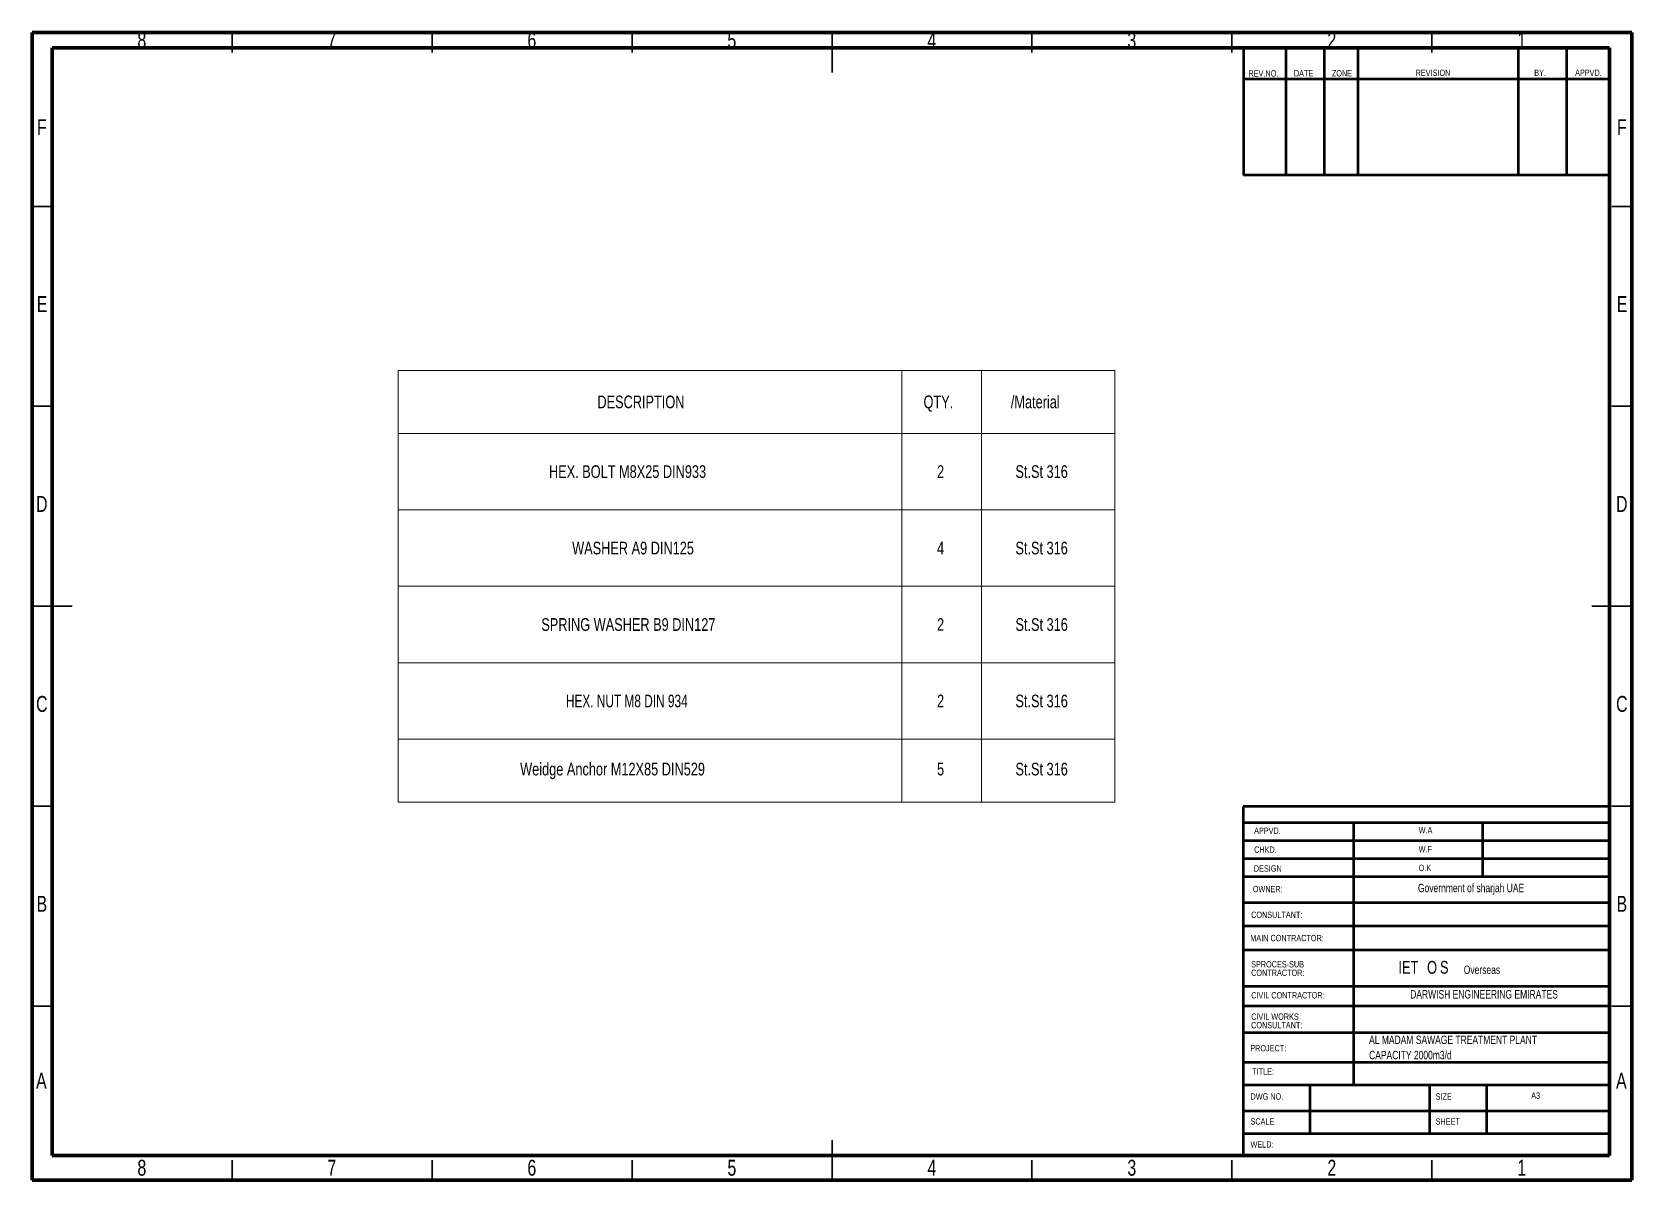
# Paper-space layout 'Sheet1' of a CAD drawing. Header units: millimetres. Extents: x 15 to 415, y 5 to 292.
import ezdxf

# ---------------------------------------------------------------- set-up
doc = ezdxf.new("R2010")
doc.units = ezdxf.units.MM
doc.layers.add('FORMAT', color=7, linetype='Continuous')
doc.styles.add('SLDTEXTSTYLE0', font='TXT', dxfattribs={"width": 0.75})
doc.styles.add('SLDTEXTSTYLE16', font='TXT', dxfattribs={"width": 0.697368})
doc.styles.add('SLDTEXTSTYLE7', font='TXT', dxfattribs={"width": 0.687299})

# ---------------------------------------------------------------- blocks, each defined once
blk = doc.blocks.new('SW_NOTE_0_63')
at = {"color": 0, "linetype": 'Continuous', "lineweight": 0, "char_height": 1.5875, "attachment_point": 1, "style": 'SLDTEXTSTYLE0'}
for s, insert in [('CIVIL WORKS', (0, 2.05)), ('CONSULTANT:', (0, -0.07))]:
    blk.add_mtext(s, dxfattribs=dict(at, insert=insert))
blk = doc.blocks.new('SW_NOTE_0_64')
at = {"color": 0, "linetype": 'Continuous', "lineweight": 0, "char_height": 1.5875, "attachment_point": 1, "style": 'SLDTEXTSTYLE0'}
for s, insert in [('SPROCES-SUB', (0, 2.05)), ('CONTRACTOR:', (0, -0.07))]:
    blk.add_mtext(s, dxfattribs=dict(at, insert=insert))
blk = doc.blocks.new('SW_NOTE_0_65')
at = {"layer": 'FORMAT', "color": 0, "char_height": 2.1167, "attachment_point": 1, "style": 'SLDTEXTSTYLE0'}
for s, insert in [('AL MADAM SAWAGE TREATMENT PLANT', (0, 2.73)), ('CAPACITY 2000m3/d', (0, -1.09))]:
    blk.add_mtext(s, dxfattribs=dict(at, insert=insert))
blk = doc.blocks.new('SW_NOTE_0_66')
at = {"layer": 'FORMAT', "color": 0, "char_height": 3.2, "attachment_point": 1, "style": 'SLDTEXTSTYLE0'}
for s, insert in [('IET', (0, 4.13)), ('O', (7.16, 4.13)), ('S', (10.39, 4.13))]:
    blk.add_mtext(s, dxfattribs=dict(at, insert=insert))
blk = doc.blocks.new('SW_TABLEANNOTATION_2')
at = {"color": 0, "linetype": 'Continuous', "lineweight": 18}
for p, q in [((0, 0), (0, -15.73)), ((0, 0), (125.95, 0)), ((125.95, 0), (125.95, -15.73)), ((125.95, 0), (145.88, 0)), ((145.88, 0), (145.88, -15.73)), ((145.88, 0), (179.18, 0)), ((179.18, 0), (179.18, -15.73)), ((0, -15.73), (125.95, -15.73)), ((0, -15.73), (0, -34.85)), ((125.95, -15.73), (145.88, -15.73)), ((125.95, -15.73), (125.95, -34.85)), ((145.88, -15.73), (179.18, -15.73)), ((145.88, -15.73), (145.88, -34.85)), ((179.18, -15.73), (179.18, -34.85)), ((0, -34.85), (0, -53.98)), ((0, -34.85), (125.95, -34.85)), ((125.95, -34.85), (125.95, -53.98)), ((125.95, -34.85), (145.88, -34.85)), ((145.88, -34.85), (145.88, -53.98)), ((145.88, -34.85), (179.18, -34.85)), ((179.18, -34.85), (179.18, -53.98)), ((0, -53.98), (0, -73.1)), ((0, -53.98), (125.95, -53.98)), ((125.95, -53.98), (125.95, -73.1)), ((125.95, -53.98), (145.88, -53.98)), ((145.88, -53.98), (145.88, -73.1)), ((145.88, -53.98), (179.18, -53.98)), ((179.18, -53.98), (179.18, -73.1)), ((0, -73.1), (0, -92.22)), ((0, -73.1), (125.95, -73.1)), ((125.95, -73.1), (125.95, -92.22)), ((125.95, -73.1), (145.88, -73.1)), ((145.88, -73.1), (145.88, -92.22)), ((145.88, -73.1), (179.18, -73.1)), ((179.18, -73.1), (179.18, -92.22)), ((0, -92.22), (0, -107.95)), ((0, -92.22), (125.95, -92.22)), ((125.95, -92.22), (125.95, -107.95)), ((125.95, -92.22), (145.88, -92.22)), ((145.88, -92.22), (145.88, -107.95)), ((145.88, -92.22), (179.18, -92.22)), ((179.18, -92.22), (179.18, -107.95)), ((0, -107.95), (125.95, -107.95)), ((125.95, -107.95), (145.88, -107.95)), ((145.88, -107.95), (179.18, -107.95))]:
    blk.add_line(p, q, dxfattribs=at)
at = {"color": 0, "linetype": 'Continuous', "lineweight": 0, "attachment_point": 1}
for s, insert, char_height, style in [('DESCRIPTION', (49.82, -6.28), 3.175, 'SLDTEXTSTYLE0'), ('QTY.', (131.35, -6.28), 3.175, 'SLDTEXTSTYLE0'), ('/Material', (153.18, -6.28), 3.175, 'SLDTEXTSTYLE0'), ('HEX. BOLT M8X25 DIN933', (37.71, -23.71), 3.175, 'SLDTEXTSTYLE0'), ('2', (134.73, -23.71), 3.17, 'SLDTEXTSTYLE0'), ('St.St 316', (154.33, -23.71), 3.175, 'SLDTEXTSTYLE0'), ('WASHER A9 DIN125', (43.51, -42.83), 3.175, 'SLDTEXTSTYLE0'), ('4', (134.73, -42.83), 3.17, 'SLDTEXTSTYLE0'), ('St.St 316', (154.33, -42.83), 3.175, 'SLDTEXTSTYLE0'), ('SPRING WASHER B9 DIN127', (35.8, -61.95), 3.175, 'SLDTEXTSTYLE0'), ('2', (134.73, -61.95), 3.17, 'SLDTEXTSTYLE0'), ('St.St 316', (154.33, -61.95), 3.175, 'SLDTEXTSTYLE0'), ('HEX. NUT M8 DIN 934', (41.95, -81.08), 3.175, 'SLDTEXTSTYLE16'), ('2', (134.73, -81.08), 3.17, 'SLDTEXTSTYLE0'), ('St.St 316', (154.33, -81.08), 3.175, 'SLDTEXTSTYLE0'), ('Weidge Anchor M12X85 DIN529', (30.51, -98.11), 3.175, 'SLDTEXTSTYLE0'), ('5', (134.73, -98.11), 3.17, 'SLDTEXTSTYLE0'), ('St.St 316', (154.33, -98.11), 3.175, 'SLDTEXTSTYLE0')]:
    blk.add_mtext(s, dxfattribs=dict(at, insert=insert, char_height=char_height, style=style))

psp = doc.layouts.new('Sheet1')

# ---------------------------------------------------------------- linework, layer by layer
at = {"color": 7, "linetype": 'Continuous', "lineweight": 70}
for p, q in [((15, 5), (15, 292)), ((15, 292), (415, 292)), ((20, 11.13), (20, 288.13)), ((20, 288.13), (409.4, 288.13)), ((409.4, 288.13), (409.4, 11.13)), ((415, 292), (415, 5)), ((409.4, 11.13), (20, 11.13)), ((415, 5), (15, 5))]:
    psp.add_line(p, q, dxfattribs=at)
at = {"color": 7, "linetype": 'Continuous', "lineweight": 35}
for p, q in [((65, 287), (65, 292)), ((115, 287), (115, 292)), ((165, 287), (165, 292)), ((215, 287), (215, 292)), ((215, 292), (215, 282)), ((265, 287), (265, 292)), ((315, 287), (315, 292)), ((365, 287), (365, 292)), ((20, 248.5), (15, 248.5)), ((410, 248.5), (415, 248.5)), ((20, 198.5), (15, 198.5)), ((410, 198.5), (415, 198.5)), ((20, 148.5), (15, 148.5)), ((15, 148.5), (25, 148.5)), ((415, 148.5), (405, 148.5)), ((410, 148.5), (415, 148.5)), ((20, 98.5), (15, 98.5)), ((410, 98.5), (415, 98.5)), ((20, 48.5), (15, 48.5)), ((410, 48.5), (415, 48.5)), ((215, 5), (215, 15)), ((65, 10), (65, 5)), ((115, 10), (115, 5)), ((165, 10), (165, 5)), ((215, 10), (215, 5)), ((265, 10), (265, 5)), ((315, 10), (315, 5)), ((365, 10), (365, 5))]:
    psp.add_line(p, q, dxfattribs=at)
at = {"color": 7, "linetype": 'Continuous', "lineweight": 50}
for p, q in [((317.84, 288.13), (317.84, 256.31)), ((328.42, 288.13), (328.42, 256.45)), ((338.08, 288.13), (338.08, 256.31)), ((346.44, 288.13), (346.44, 256.31)), ((386.55, 288.13), (386.55, 256.31)), ((398.59, 288.13), (398.59, 256.31)), ((409.4, 280.32), (317.84, 280.32)), ((409.4, 256.31), (317.84, 256.31)), ((409.4, 98.38), (317.8, 98.38)), ((317.8, 98.38), (317.8, 85.33)), ((409.4, 94.33), (317.8, 94.33)), ((345.45, 89.83), (345.45, 94.33)), ((377.74, 80.83), (377.74, 94.33)), ((409.4, 89.83), (317.8, 89.83)), ((345.45, 85.33), (345.45, 89.83)), ((317.8, 85.33), (317.8, 11.13)), ((409.4, 85.33), (317.8, 85.33)), ((345.45, 80.83), (345.45, 85.33)), ((409.4, 80.83), (317.8, 80.83)), ((345.45, 28.83), (345.45, 80.83)), ((409.4, 74.33), (317.8, 74.33)), ((409.4, 68.45), (317.8, 68.45)), ((409.4, 62.51), (317.8, 62.51)), ((409.4, 53.43), (317.8, 53.43)), ((409.4, 48.5), (317.8, 48.5)), ((409.4, 41.83), (317.8, 41.83)), ((409.4, 34.37), (317.8, 34.37)), ((317.8, 28.83), (409.4, 28.83)), ((334.56, 16.63), (334.56, 28.83)), ((364.44, 16.63), (364.44, 28.83)), ((378.71, 16.63), (378.71, 28.83)), ((317.8, 22.3), (409.4, 22.3)), ((317.8, 16.63), (409.4, 16.63))]:
    psp.add_line(p, q, dxfattribs=at)

# ---------------------------------------------------------------- block references
at = {"color": 7, "linetype": 'Continuous', "lineweight": 0}
for name, p in [('SW_TABLEANNOTATION_2', (106.53, 207.47)), ('SW_NOTE_0_64', (319.78, 57.7)), ('SW_NOTE_0_63', (319.78, 44.6))]:
    psp.add_blockref(name, p, dxfattribs=at)
at = {"layer": 'FORMAT'}
for name, p in [('SW_NOTE_0_66', (356.61, 55.66)), ('SW_NOTE_0_65', (349.27, 38.39))]:
    psp.add_blockref(name, p, dxfattribs=at)

# ---------------------------------------------------------------- texts
at = {"color": 7, "linetype": 'Continuous', "lineweight": 0}
for s, insert, char_height, attachment_point, style in [('8', (42.46, 292.06), 3.97, 2, 'SLDTEXTSTYLE0'), ('7', (89.96, 292.06), 3.97, 2, 'SLDTEXTSTYLE0'), ('6', (139.96, 292.06), 3.97, 2, 'SLDTEXTSTYLE0'), ('5', (189.96, 292.06), 3.97, 2, 'SLDTEXTSTYLE0'), ('4', (239.96, 292.06), 3.97, 2, 'SLDTEXTSTYLE0'), ('3', (289.96, 292.06), 3.97, 2, 'SLDTEXTSTYLE0'), ('2', (339.96, 292.06), 3.97, 2, 'SLDTEXTSTYLE0'), ('1', (387.46, 292.06), 3.97, 2, 'SLDTEXTSTYLE0'), ('REV.NO.', (319.12, 282.56), 1.587, 1, 'SLDTEXTSTYLE0'), ('DATE', (330.47, 282.58), 1.587, 1, 'SLDTEXTSTYLE0'), ('ZONE', (339.97, 282.58), 1.587, 1, 'SLDTEXTSTYLE0'), ('REVISION', (360.91, 282.71), 1.587, 1, 'SLDTEXTSTYLE0'), ('BY.', (390.56, 282.72), 1.587, 1, 'SLDTEXTSTYLE0'), ('APPVD.', (400.77, 282.72), 1.587, 1, 'SLDTEXTSTYLE0'), ('F', (17.46, 270.31), 3.97, 2, 'SLDTEXTSTYLE0'), ('F', (412.46, 270.31), 3.97, 2, 'SLDTEXTSTYLE0'), ('E', (17.51, 226.06), 3.97, 2, 'SLDTEXTSTYLE0'), ('E', (412.51, 226.06), 3.97, 2, 'SLDTEXTSTYLE0'), ('D', (17.45, 176.06), 3.97, 2, 'SLDTEXTSTYLE0'), ('D', (412.45, 176.06), 3.97, 2, 'SLDTEXTSTYLE0'), ('C', (17.46, 126.06), 3.97, 2, 'SLDTEXTSTYLE0'), ('C', (412.46, 126.06), 3.97, 2, 'SLDTEXTSTYLE0'), ('APPVD.', (320.53, 93.15), 1.587, 1, 'SLDTEXTSTYLE0'), ('W.A', (361.67, 93.28), 1.587, 1, 'SLDTEXTSTYLE0'), ('CHKD.', (320.53, 88.42), 1.587, 1, 'SLDTEXTSTYLE0'), ('W.F', (361.67, 88.55), 1.587, 1, 'SLDTEXTSTYLE0'), ('DESIGN', (320.45, 83.71), 1.587, 1, 'SLDTEXTSTYLE7'), ('O.K', (361.67, 83.85), 1.587, 1, 'SLDTEXTSTYLE0'), ('B', (17.47, 76.06), 3.97, 2, 'SLDTEXTSTYLE0'), ('OWNER:', (320.2, 78.57), 1.587, 1, 'SLDTEXTSTYLE0'), ('B', (412.47, 76.06), 3.97, 2, 'SLDTEXTSTYLE0'), ('CONSULTANT:', (319.78, 72.13), 1.5875, 1, 'SLDTEXTSTYLE0'), ('MAIN CONTRACTOR:', (319.57, 66.31), 1.5875, 1, 'SLDTEXTSTYLE0'), ('CIVIL CONTRACTOR:', (319.78, 51.99), 1.5875, 1, 'SLDTEXTSTYLE0'), ('PROJECT:', (319.58, 38.77), 1.587, 1, 'SLDTEXTSTYLE0'), ('TITLE:', (320.05, 32.95), 1.587, 1, 'SLDTEXTSTYLE0'), ('A', (17.34, 31.81), 3.97, 2, 'SLDTEXTSTYLE0'), ('A', (412.34, 31.81), 3.97, 2, 'SLDTEXTSTYLE0'), ('DWG NO.', (319.63, 26.68), 1.587, 1, 'SLDTEXTSTYLE0'), ('SIZE', (365.91, 26.68), 1.587, 1, 'SLDTEXTSTYLE0'), ('A3', (389.8, 26.89), 1.587, 1, 'SLDTEXTSTYLE0'), ('SCALE', (319.63, 20.45), 1.587, 1, 'SLDTEXTSTYLE0'), ('SHEET', (365.91, 20.45), 1.587, 1, 'SLDTEXTSTYLE0'), ('WELD:', (319.63, 14.71), 1.587, 1, 'SLDTEXTSTYLE0'), ('8', (42.46, 10.06), 3.97, 2, 'SLDTEXTSTYLE0'), ('7', (89.96, 10.06), 3.97, 2, 'SLDTEXTSTYLE0'), ('6', (139.96, 10.06), 3.97, 2, 'SLDTEXTSTYLE0'), ('5', (189.96, 10.06), 3.97, 2, 'SLDTEXTSTYLE0'), ('4', (239.96, 10.06), 3.97, 2, 'SLDTEXTSTYLE0'), ('3', (289.96, 10.06), 3.97, 2, 'SLDTEXTSTYLE0'), ('2', (339.96, 10.06), 3.97, 2, 'SLDTEXTSTYLE0'), ('1', (387.46, 10.06), 3.97, 2, 'SLDTEXTSTYLE0')]:
    psp.add_mtext(s, dxfattribs=dict(at, insert=insert, char_height=char_height, attachment_point=attachment_point, style=style))
at = {"layer": 'FORMAT', "attachment_point": 1, "style": 'SLDTEXTSTYLE0'}
for s, insert, char_height in [('Government of sharjah UAE', (361.49, 79.1), 2.1167), ('Overseas', (372.95, 58.63), 2.117), ('DARWISH ENGINEERING EMIRATES', (359.55, 52.51), 2.1167)]:
    psp.add_mtext(s, dxfattribs=dict(at, insert=insert, char_height=char_height))

doc.saveas('drawing.dxf')
